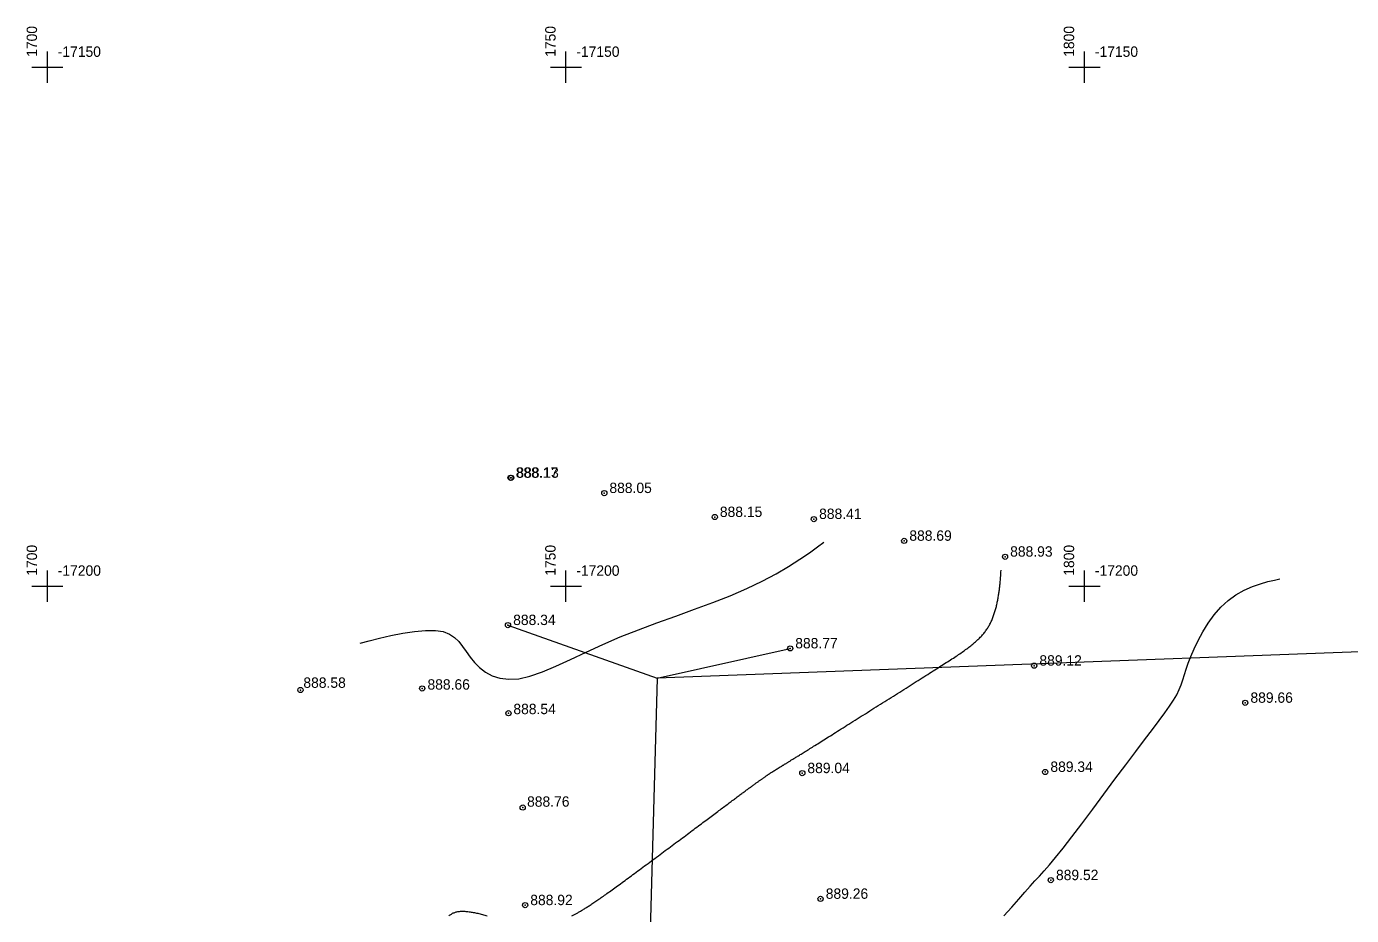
# Model space of a CAD drawing. Header units: millimetres. Extents: x -1114 to 5336, y -18321 to -16715.
# Drawn here: x -1114.4 to -986.6, y -17730.6 to -17645 of the extents above; entities that cross this region are included whole.
import ezdxf

# ---------------------------------------------------------------- set-up
doc = ezdxf.new("R2010")
doc.units = ezdxf.units.MM
doc.header["$PDMODE"] = 32
doc.header["$PDSIZE"] = 0.5
doc.linetypes.add('CONTI', pattern=[0])
for name, color, linetype in [('GORIZDEFAULT', 32, 'CONTI'), ('NAD_MDEFAULT', 7, 'CONTI'), ('PI_DTDEFAULT', 3, 'CONTI'), ('PI_OTDEFAULT', 172, 'CONTI'), ('PI_TTDEFAULT', 5, 'CONTI'), ('SETKR', 7, 'CONTI')]:
    doc.layers.add(name, color=color, linetype=linetype)
doc.styles.add('1 Цифры отметки', font='', dxfattribs={"height": 1})
doc.styles.get('1 Цифры отметки').set_extended_font_data('Kyrghyz Letterica')

# ---------------------------------------------------------------- blocks, each defined once
blk = doc.blocks.new('BL_333')
at = {"color": 0}
for p, q in [((0, -1.5), (0, 1.5)), ((-1.5, 0), (1.5, 0))]:
    blk.add_line(p, q, dxfattribs=at)

msp = doc.modelspace()

# ---------------------------------------------------------------- linework, layer by layer
for points, elevation in [([(-1067.938549776085, -17702.67104579571), (-1053.568747573863, -17707.79056511393)], 888.34), ([(-1053.568747573863, -17707.79056511393), (-1040.728549776085, -17704.91104579571)], 889.2086144596)]:
    msp.add_lwpolyline(points, dxfattribs=dict(elevation=elevation))
at = {"color": 242, "true_color": 0xcd2027, "extrusion": (-0.01325716974884626, 0.01768293051550256, 0.999755750880501), "elevation": 589.8331356211519}
msp.add_lwpolyline([(11816.23120442711, 13994.96296030176), (11803.7132254632, 13998.75885966596), (11779.60471839021, 14006.06942209178), (11743.85568373051, 14013.71036732785), (11708.10664907081, 14021.35131256394), (11381.79729851056, 13610.22881136304), (11465.06582467756, 13552.52405538412), (11816.23113084898, 13994.96298261328)], dxfattribs=at)
at = {"color": 1, "extrusion": (-0.01325716974884626, 0.01768293051550256, 0.999755750880501), "elevation": 589.833135621152}
msp.add_lwpolyline([(11816.23113084898, 13994.96298261328), (11791.19532007743, 14002.55473671864), (11779.60471839021, 14006.06942209178), (11708.10664907081, 14021.35131256394), (11381.79729851056, 13610.22881136304), (11465.06582467756, 13552.52405538412)], dxfattribs=at)
at = {"layer": 'GORIZDEFAULT', "color": 32}
for points in [[(-1082.178549776085, -17704.41104579571, 888.5), (-1081.328549776084, -17704.19104579571, 888.5), (-1080.328549776084, -17703.94104579571, 888.5), (-1079.218549776085, -17703.68104579571, 888.5), (-1078.068549776085, -17703.45104579571, 888.5), (-1076.938549776085, -17703.27104579571, 888.5), (-1075.878549776085, -17703.17104579571, 888.5), (-1074.938549776085, -17703.17104579571, 888.5), (-1074.178549776085, -17703.29104579572, 888.5), (-1073.578549776084, -17703.53104579571, 888.5), (-1073.088549776085, -17703.85104579571, 888.5), (-1072.678549776085, -17704.26104579571, 888.5), (-1072.318549776085, -17704.72104579572, 888.5), (-1071.968549776085, -17705.22104579572, 888.5), (-1071.598549776085, -17705.74104579572, 888.5), (-1071.178549776085, -17706.26104579571, 888.5), (-1070.688549776085, -17706.75104579571, 888.5), (-1070.118549776085, -17707.19104579571, 888.5), (-1069.468549776085, -17707.55104579571, 888.5), (-1068.718549776085, -17707.79104579572, 888.5), (-1067.868549776085, -17707.89104579571, 888.5), (-1066.898549776085, -17707.83104579571, 888.5), (-1065.818549776085, -17707.58104579571, 888.5), (-1064.618549776085, -17707.16104579571, 888.5), (-1063.308549776085, -17706.62104579571, 888.5), (-1061.898549776085, -17705.98104579571, 888.5), (-1060.388549776085, -17705.28104579571, 888.5), (-1058.798549776085, -17704.54104579572, 888.5), (-1057.118549776085, -17703.81104579572, 888.5), (-1055.368549776085, -17703.12104579571, 888.5), (-1053.578549776084, -17702.44104579571, 888.5), (-1051.768549776085, -17701.79104579572, 888.5), (-1049.958549776085, -17701.14104579571, 888.5), (-1048.198549776085, -17700.49104579572, 888.5), (-1046.508549776085, -17699.83104579571, 888.5), (-1044.908549776084, -17699.15104579572, 888.5), (-1043.438549776085, -17698.44104579571, 888.5), (-1042.088549776085, -17697.72104579572, 888.5), (-1040.878549776085, -17697.01104579571, 888.5), (-1039.808549776085, -17696.32104579571, 888.5), (-1038.878549776085, -17695.70104579571, 888.5), (-1038.098549776085, -17695.14104579571, 888.5), (-1037.468549776085, -17694.68104579571, 888.5)], [(-1082.178549776085, -17704.41104579571, 888.5), (-1081.328549776084, -17704.19104579571, 888.5), (-1080.328549776084, -17703.94104579571, 888.5), (-1079.218549776085, -17703.68104579571, 888.5), (-1078.068549776085, -17703.45104579571, 888.5), (-1076.938549776085, -17703.27104579571, 888.5), (-1075.878549776085, -17703.17104579571, 888.5), (-1074.938549776085, -17703.17104579571, 888.5), (-1074.178549776085, -17703.29104579572, 888.5), (-1073.578549776084, -17703.53104579571, 888.5), (-1073.088549776085, -17703.85104579571, 888.5), (-1072.678549776085, -17704.26104579571, 888.5), (-1072.318549776085, -17704.72104579572, 888.5), (-1071.968549776085, -17705.22104579572, 888.5), (-1071.598549776085, -17705.74104579572, 888.5), (-1071.178549776085, -17706.26104579571, 888.5), (-1070.688549776085, -17706.75104579571, 888.5), (-1070.118549776085, -17707.19104579571, 888.5), (-1069.468549776085, -17707.55104579571, 888.5), (-1068.718549776085, -17707.79104579572, 888.5), (-1067.868549776085, -17707.89104579571, 888.5), (-1066.898549776085, -17707.83104579571, 888.5), (-1065.818549776085, -17707.58104579571, 888.5), (-1064.618549776085, -17707.16104579571, 888.5), (-1063.308549776085, -17706.62104579571, 888.5), (-1061.898549776085, -17705.98104579571, 888.5), (-1060.388549776085, -17705.28104579571, 888.5), (-1058.798549776085, -17704.54104579572, 888.5), (-1057.118549776085, -17703.81104579572, 888.5), (-1055.368549776085, -17703.12104579571, 888.5), (-1053.578549776084, -17702.44104579571, 888.5), (-1051.768549776085, -17701.79104579572, 888.5), (-1049.958549776085, -17701.14104579571, 888.5), (-1048.198549776085, -17700.49104579572, 888.5), (-1046.508549776085, -17699.83104579571, 888.5), (-1044.908549776084, -17699.15104579572, 888.5), (-1043.438549776085, -17698.44104579571, 888.5), (-1042.088549776085, -17697.72104579572, 888.5), (-1040.878549776085, -17697.01104579571, 888.5), (-1039.808549776085, -17696.32104579571, 888.5), (-1038.878549776085, -17695.70104579571, 888.5), (-1038.098549776085, -17695.14104579571, 888.5), (-1037.468549776085, -17694.68104579571, 888.5)], [(-1061.76732907296, -17730.67499761863, 889), (-1061.706440401085, -17730.64495204571, 889), (-1061.64520016671, -17730.6142033478, 889), (-1061.583549776085, -17730.58271246238, 889), (-1061.52143063546, -17730.55044358217, 889), (-1061.458784151085, -17730.51737392071, 889), (-1061.39555172921, -17730.48348394675, 889), (-1061.331674776085, -17730.44875412905, 889), (-1061.26709469796, -17730.41316493634, 889), (-1061.201752901085, -17730.37669683738, 889), (-1061.13559079171, -17730.33933030093, 889), (-1061.068549776085, -17730.30104579571, 889), (-1061.000574515668, -17730.2618205353, 889), (-1060.931622692751, -17730.22161871238, 889), (-1060.861655244835, -17730.18040126446, 889), (-1060.790633109418, -17730.13812912905, 889), (-1060.718517224002, -17730.09476324363, 889), (-1060.645268526085, -17730.05026454571, 889), (-1060.570847953169, -17730.0045939728, 889), (-1060.495216442751, -17729.95771246238, 889), (-1060.418328421918, -17729.90957769676, 889), (-1060.340112276085, -17729.86013433738, 889), (-1060.260489880252, -17729.80932379051, 889), (-1060.179383109418, -17729.75708746238, 889), (-1060.096713838585, -17729.70336675926, 889), (-1060.012403942752, -17729.64810308738, 889), (-1059.926375296918, -17729.59123785301, 889), (-1059.838549776085, -17729.53271246238, 889), (-1059.748855765668, -17729.47247808738, 889), (-1059.657247692751, -17729.41052496238, 889), (-1059.563686494835, -17729.34685308738, 889), (-1059.468133109418, -17729.28146246238, 889), (-1059.370548474001, -17729.21435308738, 889), (-1059.270893526085, -17729.14552496238, 889), (-1059.169129203168, -17729.07497808738, 889), (-1059.065216442751, -17729.00271246238, 889), (-1058.959116182335, -17728.92871832176, 889), (-1058.850789359418, -17728.85294683738, 889), (-1058.740196911502, -17728.7753394155, 889), (-1058.627299776084, -17728.69583746238, 889), (-1058.512058890668, -17728.61438238426, 889), (-1058.394435192751, -17728.53091558738, 889), (-1058.274389619834, -17728.44537847801, 889), (-1058.151883109418, -17728.35771246238, 889), (-1058.026889619835, -17728.26788173322, 889), (-1057.899435192751, -17728.17594162905, 889), (-1057.769558890668, -17728.08197027488, 889), (-1057.637299776085, -17727.98604579571, 889), (-1057.502696911502, -17727.88824631655, 889), (-1057.365789359418, -17727.78864996238, 889), (-1057.226616182335, -17727.68733485821, 889), (-1057.085216442752, -17727.58437912905, 889), (-1056.941642224001, -17727.47985438946, 889), (-1056.795997692751, -17727.37380621238, 889), (-1056.648400036501, -17727.2662736603, 889), (-1056.498966442751, -17727.15729579571, 889), (-1056.347814099001, -17727.04691168113, 889), (-1056.195060192751, -17726.93516037905, 889), (-1056.040821911502, -17726.82208095197, 889), (-1055.885216442752, -17726.70771246238, 889), (-1055.728351208377, -17726.59210373842, 889), (-1055.570294567751, -17726.47534267071, 889), (-1055.411105114626, -17726.3575269155, 889), (-1055.250841442751, -17726.23875412905, 889), (-1055.089562145877, -17726.11912196759, 889), (-1054.927325817752, -17725.99872808738, 889), (-1054.764191052126, -17725.87767014467, 889), (-1054.600216442752, -17725.75604579571, 889), (-1054.435467093793, -17725.63394293113, 889), (-1054.270034151084, -17725.51141037904, 889), (-1054.104015270877, -17725.38848720196, 889), (-1053.937508109419, -17725.26521246238, 889), (-1053.77061032296, -17725.1416252228, 889), (-1053.603419567751, -17725.01776454571, 889), (-1053.436033500043, -17724.89366949363, 889), (-1053.268549776085, -17724.76937912905, 889), (-1053.101062796918, -17724.64494228009, 889), (-1052.933653942751, -17724.52044683738, 889), (-1052.766401338585, -17724.39599045717, 889), (-1052.599383109418, -17724.27167079572, 889), (-1052.432677380251, -17724.14758550926, 889), (-1052.266362276085, -17724.02383225405, 889), (-1052.100515921918, -17723.90050868634, 889), (-1051.935216442752, -17723.77771246238, 889), (-1051.770545218793, -17723.65552821759, 889), (-1051.606596651085, -17723.53398850405, 889), (-1051.443468395876, -17723.41311285301, 889), (-1051.281258109419, -17723.29292079572, 889), (-1051.12006344796, -17723.17343186342, 889), (-1050.959982067751, -17723.05466558738, 889), (-1050.801111625044, -17722.93664149884, 889), (-1050.643549776085, -17722.81937912905, 889), (-1050.487384411502, -17722.70290777488, 889), (-1050.332664359418, -17722.58729579571, 889), (-1050.179428682335, -17722.47262131655, 889), (-1050.027716442752, -17722.35896246238, 889), (-1049.877566703169, -17722.24639735822, 889), (-1049.729018526084, -17722.13500412905, 889), (-1049.582110974002, -17722.02486089988, 889), (-1049.436883109418, -17721.91604579572, 889), (-1049.293373994835, -17721.80862392072, 889), (-1049.151622692752, -17721.70260829572, 889), (-1049.011668265668, -17721.59799892072, 889), (-1048.873549776084, -17721.49479579572, 889), (-1048.737306286502, -17721.39299892071, 889), (-1048.602976859418, -17721.29260829572, 889), (-1048.470600557334, -17721.19362392072, 889), (-1048.340216442752, -17721.09604579572, 889), (-1048.211850557335, -17720.99987392071, 889), (-1048.085476859418, -17720.90510829571, 889), (-1047.961056286502, -17720.81174892071, 889), (-1047.838549776085, -17720.71979579571, 889), (-1047.717918265668, -17720.62924892072, 889), (-1047.599122692752, -17720.54010829571, 889), (-1047.482123994835, -17720.45237392071, 889), (-1047.366883109418, -17720.36604579571, 889), (-1047.253364229209, -17720.28112066551, 889), (-1047.141544567751, -17720.19758225404, 889), (-1047.031404593793, -17720.11541103009, 889), (-1046.922924776085, -17720.03458746238, 889), (-1046.816085583377, -17719.95509201967, 889), (-1046.710867484418, -17719.87690517071, 889), (-1046.60725094796, -17719.80000738426, 889), (-1046.505216442752, -17719.72437912905, 889), (-1046.404747692752, -17719.64999761863, 889), (-1046.305841442752, -17719.57682704572, 889), (-1046.208497692752, -17719.5048283478, 889), (-1046.112716442752, -17719.43396246238, 889), (-1046.018497692752, -17719.36419032696, 889), (-1045.925841442752, -17719.29547287905, 889), (-1045.834747692752, -17719.22777105613, 889), (-1045.745216442751, -17719.16104579572, 889), (-1045.657241182334, -17719.09527105613, 889), (-1045.570789359418, -17719.03047287905, 889), (-1045.485821911501, -17718.96669032696, 889), (-1045.402299776085, -17718.90396246238, 889), (-1045.320183890668, -17718.8423283478, 889), (-1045.239435192751, -17718.78182704572, 889), (-1045.160014619834, -17718.72249761863, 889), (-1045.081883109418, -17718.66437912905, 889), (-1045.005008109418, -17718.60749761863, 889), (-1044.929383109418, -17718.55182704572, 889), (-1044.855008109418, -17718.4973283478, 889), (-1044.781883109418, -17718.44396246238, 889), (-1044.710008109418, -17718.39169032697, 889), (-1044.639383109418, -17718.34047287905, 889), (-1044.570008109418, -17718.29027105613, 889), (-1044.501883109418, -17718.24104579572, 889), (-1044.43500485421, -17718.19276129051, 889), (-1044.369357067751, -17718.14539475405, 889), (-1044.304920218793, -17718.09892665509, 889), (-1044.241674776084, -17718.05333746238, 889), (-1044.179601208377, -17718.00860764468, 889), (-1044.118679984418, -17717.96471767071, 889), (-1044.05889157296, -17717.92164800926, 889), (-1044.000216442751, -17717.87937912905, 889), (-1043.942635062544, -17717.83789475405, 889), (-1043.886127901084, -17717.79719162905, 889), (-1043.830675427126, -17717.75726975405, 889), (-1043.776258109418, -17717.71812912905, 889), (-1043.72285641671, -17717.67976975405, 889), (-1043.670450817752, -17717.64219162905, 889), (-1043.619021781293, -17717.60539475405, 889), (-1043.568549776085, -17717.56937912905, 889), (-1043.519015270876, -17717.53414149884, 889), (-1043.470398734418, -17717.49966558738, 889), (-1043.42268063546, -17717.46593186342, 889), (-1043.375841442751, -17717.43292079571, 889), (-1043.329861625043, -17717.40061285301, 889), (-1043.284721651085, -17717.36898850405, 889), (-1043.240401989627, -17717.33802821759, 889), (-1043.196883109418, -17717.30771246238, 889), (-1043.154142224002, -17717.27802170717, 889), (-1043.112143526085, -17717.24893642071, 889), (-1043.070847953169, -17717.22043707176, 889), (-1043.030216442751, -17717.19250412905, 889), (-1042.990209932334, -17717.16511806134, 889), (-1042.950789359418, -17717.13825933738, 889), (-1042.911915661502, -17717.11190842592, 889), (-1042.873549776084, -17717.08604579571, 889), (-1042.835655895877, -17717.0606519155, 889), (-1042.798211234418, -17717.03570725405, 889), (-1042.76119626046, -17717.01119228009, 889), (-1042.724591442751, -17716.98708746238, 889), (-1042.688377250043, -17716.96337326967, 889), (-1042.652534151085, -17716.94003017071, 889), (-1042.617042614626, -17716.91703863426, 889), (-1042.581883109418, -17716.89437912905, 889), (-1042.54703610421, -17716.87203212384, 889), (-1042.512482067752, -17716.84997808738, 889), (-1042.478201468793, -17716.82819748842, 889), (-1042.444174776085, -17716.80667079572, 889), (-1042.410382458377, -17716.78537847801, 889), (-1042.376804984418, -17716.76430100405, 889), (-1042.34342282296, -17716.74341884259, 889), (-1042.310216442752, -17716.72271246238, 889), (-1042.277166312543, -17716.70216233217, 889), (-1042.244252901085, -17716.68174892071, 889), (-1042.211456677127, -17716.66145269676, 889), (-1042.178758109419, -17716.64125412904, 889), (-1042.14613766671, -17716.62113368634, 889), (-1042.113575817752, -17716.60107183738, 889), (-1042.081053031293, -17716.58104905092, 889), (-1042.048549776085, -17716.56104579572, 889), (-1042.016043265668, -17716.54104254051, 889), (-1041.983497692751, -17716.52101975405, 889), (-1041.950873994835, -17716.50095790509, 889), (-1041.918133109418, -17716.48083746238, 889), (-1041.885235974001, -17716.46063889467, 889), (-1041.852143526085, -17716.44034267071, 889), (-1041.818816703169, -17716.41992925926, 889), (-1041.785216442751, -17716.39937912905, 889), (-1041.751303682335, -17716.37866949364, 889), (-1041.717039359418, -17716.35776454572, 889), (-1041.682384411502, -17716.3366252228, 889), (-1041.647299776085, -17716.31521246238, 889), (-1041.611746390668, -17716.29348720197, 889), (-1041.575685192752, -17716.27141037905, 889), (-1041.539077119835, -17716.24894293114, 889), (-1041.501883109418, -17716.22604579571, 889), (-1041.464057588585, -17716.2026799103, 889), (-1041.425528942751, -17716.17880621238, 889), (-1041.386219046918, -17716.15438563946, 889), (-1041.346049776085, -17716.12937912905, 889), (-1041.304943005252, -17716.10374761863, 889), (-1041.262820609418, -17716.07745204572, 889), (-1041.219604463585, -17716.0504533478, 889), (-1041.175216442752, -17716.02271246238, 889), (-1041.129578421918, -17715.99419032696, 889), (-1041.082612276085, -17715.96484787904, 889), (-1041.034239880251, -17715.93464605613, 889), (-1040.984383109419, -17715.90354579571, 889), (-1040.932963838585, -17715.8715080353, 889), (-1040.879903942751, -17715.83849371238, 889), (-1040.825125296918, -17715.80446376446, 889), (-1040.768549776085, -17715.76937912905, 889), (-1040.71010251046, -17715.73320074363, 889), (-1040.649721651085, -17715.69588954571, 889), (-1040.58734860421, -17715.65740647279, 889), (-1040.522924776085, -17715.61771246238, 889), (-1040.45639157296, -17715.57676845196, 889), (-1040.387690401085, -17715.53453537904, 889), (-1040.31676266671, -17715.49097418113, 889), (-1040.243549776085, -17715.44604579571, 889), (-1040.16799313546, -17715.39970790509, 889), (-1040.090034151085, -17715.35190517071, 889), (-1040.00961422921, -17715.30257899884, 889), (-1039.926674776085, -17715.25167079571, 889), (-1039.84115719796, -17715.19912196759, 889), (-1039.753002901085, -17715.14487392072, 889), (-1039.66215329171, -17715.08886806134, 889), (-1039.568549776085, -17715.03104579571, 889), (-1039.472130505252, -17714.9713517853, 889), (-1039.372820609418, -17714.90974371238, 889), (-1039.270541963585, -17714.84618251447, 889), (-1039.165216442751, -17714.78062912905, 889), (-1039.056765921918, -17714.71304449363, 889), (-1038.945112276085, -17714.64338954572, 889), (-1038.830177380251, -17714.5716252228, 889), (-1038.711883109419, -17714.49771246238, 889), (-1038.59016110421, -17714.42161545717, 889), (-1038.464982067751, -17714.34331142071, 889), (-1038.336326468793, -17714.26278082175, 889), (-1038.204174776085, -17714.18000412905, 889), (-1038.068507458376, -17714.09496181134, 889), (-1037.929304984418, -17714.00763433738, 889), (-1037.78654782296, -17713.91800217592, 889), (-1037.640216442752, -17713.82604579571, 889), (-1037.490307588585, -17713.73175868634, 889), (-1037.336883109419, -17713.63518642071, 889), (-1037.180021130252, -17713.53638759259, 889), (-1037.019799776085, -17713.43542079571, 889), (-1036.856297171918, -17713.33234462384, 889), (-1036.689591442751, -17713.22721767072, 889), (-1036.519760713585, -17713.12009853009, 889), (-1036.346883109419, -17713.01104579572, 889), (-1036.171046520877, -17712.90012457176, 889), (-1035.992377901085, -17712.78742600405, 889), (-1035.811013968793, -17712.67304774884, 889), (-1035.627091442751, -17712.55708746238, 889), (-1035.44074704171, -17712.43964280092, 889), (-1035.252117484419, -17712.32081142072, 889), (-1035.061339489626, -17712.20069097801, 889), (-1034.868549776085, -17712.07937912905, 889), (-1034.673881807335, -17711.95696376446, 889), (-1034.477456026085, -17711.83349371238, 889), (-1034.279389619835, -17711.7090080353, 889), (-1034.079799776085, -17711.58354579571, 889), (-1033.878803682335, -17711.45714605613, 889), (-1033.676518526085, -17711.32984787905, 889), (-1033.473061494835, -17711.20169032696, 889), (-1033.268549776085, -17711.07271246238, 889), (-1033.063103812543, -17710.94296962384, 889), (-1032.856857067752, -17710.81258225405, 889), (-1032.64994626046, -17710.68168707176, 889), (-1032.442508109419, -17710.55042079571, 889), (-1032.234679333376, -17710.41892014467, 889), (-1032.026596651085, -17710.28732183738, 889), (-1031.818396781293, -17710.15576259259, 889), (-1031.610216442751, -17710.02437912904, 889), (-1031.402189099002, -17709.89329188946, 889), (-1031.194435192751, -17709.76255621238, 889), (-1030.987071911502, -17709.6322111603, 889), (-1030.780216442751, -17709.50229579571, 889), (-1030.573985974002, -17709.37284918113, 889), (-1030.368497692752, -17709.24391037905, 889), (-1030.163868786502, -17709.11551845196, 889), (-1029.960216442752, -17708.98771246238, 889), (-1029.757664359418, -17708.86053798321, 889), (-1029.556362276085, -17708.73406662904, 889), (-1029.356466442751, -17708.60837652488, 889), (-1029.158133109418, -17708.48354579571, 889), (-1028.961518526085, -17708.35965256655, 889), (-1028.766778942751, -17708.23677496238, 889), (-1028.574070609418, -17708.11499110821, 889), (-1028.383549776085, -17707.99437912905, 889), (-1028.19535641671, -17707.87502040509, 889), (-1028.009565401085, -17707.75700933738, 889), (-1027.826235322959, -17707.64044358217, 889), (-1027.645424776085, -17707.52542079572, 889), (-1027.46719235421, -17707.41203863426, 889), (-1027.291596651085, -17707.30039475405, 889), (-1027.11869626046, -17707.19058681134, 889), (-1026.948549776084, -17707.08271246238, 889), (-1026.781206026085, -17706.97684006655, 889), (-1026.616674776084, -17706.87292079572, 889), (-1026.454956026085, -17706.77087652488, 889), (-1026.296049776085, -17706.67062912905, 889), (-1026.139956026084, -17706.57210048322, 889), (-1025.986674776084, -17706.47521246238, 889), (-1025.836206026084, -17706.37988694155, 889), (-1025.688549776085, -17706.28604579571, 889), (-1025.543706026085, -17706.1936206655, 889), (-1025.401674776084, -17706.10258225405, 889), (-1025.262456026085, -17706.01291103009, 889), (-1025.126049776085, -17705.92458746238, 889), (-1024.992456026085, -17705.83759201967, 889), (-1024.861674776084, -17705.75190517071, 889), (-1024.733706026084, -17705.66750738425, 889), (-1024.608549776085, -17705.58437912905, 889), (-1024.48619626046, -17705.5024845978, 889), (-1024.366596651084, -17705.42172287905, 889), (-1024.249692354209, -17705.3419767853, 889), (-1024.135424776085, -17705.26312912905, 889), (-1024.02373532296, -17705.1850627228, 889), (-1023.914565401084, -17705.10766037905, 889), (-1023.80785641671, -17705.0308049103, 889), (-1023.703549776084, -17704.95437912905, 889), (-1023.601590140668, -17704.87828537905, 889), (-1023.501935192751, -17704.80250412905, 889), (-1023.404545869835, -17704.72703537905, 889), (-1023.309383109418, -17704.65187912905, 889), (-1023.216407849001, -17704.57703537905, 889), (-1023.125581026085, -17704.50250412905, 889), (-1023.036863578168, -17704.42828537905, 889), (-1022.950216442751, -17704.35437912905, 889), (-1022.865603812544, -17704.280769103, 889), (-1022.783002901085, -17704.20737392071, 889), (-1022.702394177127, -17704.13409592592, 889), (-1022.623758109418, -17704.06083746238, 889), (-1022.54707516671, -17703.98750087384, 889), (-1022.472325817752, -17703.91398850405, 889), (-1022.399490531293, -17703.84020269676, 889), (-1022.328549776085, -17703.76604579571, 889), (-1022.259480765669, -17703.6914299103, 889), (-1022.192247692752, -17703.61630621238, 889), (-1022.126811494835, -17703.54063563946, 889), (-1022.063133109418, -17703.46437912905, 889), (-1022.001173474002, -17703.38749761863, 889), (-1021.940893526085, -17703.30995204571, 889), (-1021.882254203168, -17703.2317033478, 889), (-1021.825216442751, -17703.15271246238, 889), (-1021.769744437543, -17703.07293707176, 889), (-1021.715815401085, -17702.99232183738, 889), (-1021.663409802126, -17702.9108081655, 889), (-1021.612508109418, -17702.82833746238, 889), (-1021.563090791709, -17702.74485113426, 889), (-1021.515138317752, -17702.66029058738, 889), (-1021.468631156293, -17702.57459722801, 889), (-1021.423549776085, -17702.48771246238, 889), (-1021.379871390668, -17702.39959722801, 889), (-1021.337560192752, -17702.31029058738, 889), (-1021.296577119835, -17702.21985113425, 889), (-1021.256883109419, -17702.12833746238, 889), (-1021.218439099001, -17702.0358081655, 889), (-1021.181206026085, -17701.94232183738, 889), (-1021.145144828169, -17701.84793707175, 889), (-1021.110216442751, -17701.75271246238, 889), (-1021.076388317751, -17701.656706603, 889), (-1021.043653942751, -17701.55997808738, 889), (-1021.012013317752, -17701.46258550926, 889), (-1020.981466442751, -17701.36458746238, 889), (-1020.952013317751, -17701.2660425405, 889), (-1020.923653942751, -17701.16700933738, 889), (-1020.896388317751, -17701.06754644675, 889), (-1020.870216442751, -17700.96771246238, 889), (-1020.845131807335, -17700.86756597801, 889), (-1020.821101859418, -17700.76716558738, 889), (-1020.798087536502, -17700.66656988426, 889), (-1020.776049776085, -17700.56583746238, 889), (-1020.754949515668, -17700.46502691551, 889), (-1020.734747692752, -17700.36419683738, 889), (-1020.715405244835, -17700.26340582176, 889), (-1020.696883109418, -17700.16271246238, 889), (-1020.679142224001, -17700.06217860821, 889), (-1020.662143526085, -17699.96187912904, 889), (-1020.645847953168, -17699.86189214988, 889), (-1020.630216442752, -17699.76229579571, 889), (-1020.615209932334, -17699.66316819155, 889), (-1020.600789359418, -17699.56458746238, 889), (-1020.586915661501, -17699.46663173321, 889), (-1020.573549776084, -17699.36937912905, 889), (-1020.560654268272, -17699.27279058738, 889), (-1020.548198213584, -17699.17635829571, 889), (-1020.536152315147, -17699.07945725405, 889), (-1020.524487276085, -17698.98146246238, 889), (-1020.513173799523, -17698.88174892071, 889), (-1020.502182588585, -17698.77969162905, 889), (-1020.491484346398, -17698.67466558738, 889), (-1020.481049776085, -17698.56604579572, 889), (-1020.470839815147, -17698.45295009259, 889), (-1020.460776338585, -17698.33346767071, 889), (-1020.450771455772, -17698.20543056134, 889), (-1020.440737276085, -17698.06667079572, 889), (-1020.430585908897, -17697.91502040509, 889), (-1020.420229463584, -17697.74831142072, 889), (-1020.409580049522, -17697.56437587384, 889), (-1020.398549776084, -17697.36104579572, 889)], [(-1020.138549776085, -17730.68104579571, 889.5), (-1019.358549776085, -17729.84104579571, 889.5), (-1018.678549776085, -17729.06104579572, 889.5), (-1018.098549776085, -17728.39104579571, 889.5), (-1017.598549776085, -17727.82104579571, 889.5), (-1017.138549776085, -17727.32104579571, 889.5), (-1016.698549776085, -17726.85104579571, 889.5), (-1016.238549776085, -17726.35104579571, 889.5), (-1015.728549776085, -17725.77104579571, 889.5), (-1015.138549776085, -17725.06104579572, 889.5), (-1014.418549776085, -17724.17104579571, 889.5), (-1013.568549776085, -17723.07104579571, 889.5), (-1012.608549776085, -17721.80104579571, 889.5), (-1011.558549776085, -17720.41104579571, 889.5), (-1010.478549776085, -17718.97104579572, 889.5), (-1009.408549776084, -17717.52104579571, 889.5), (-1008.368549776085, -17716.12104579571, 889.5), (-1007.398549776085, -17714.84104579571, 889.5), (-1006.548549776085, -17713.71104579571, 889.5), (-1005.798549776085, -17712.73104579571, 889.5), (-1005.148549776085, -17711.87104579571, 889.5), (-1004.598549776085, -17711.13104579572, 889.5), (-1004.138549776085, -17710.48104579571, 889.5), (-1003.758549776085, -17709.90104579572, 889.5), (-1003.448549776085, -17709.37104579571, 889.5), (-1003.208549776085, -17708.88104579572, 889.5), (-1003.018549776085, -17708.41104579571, 889.5), (-1002.858549776085, -17707.94104579571, 889.5), (-1002.698549776085, -17707.44104579571, 889.5), (-1002.538549776085, -17706.91104579571, 889.5), (-1002.338549776085, -17706.33104579571, 889.5), (-1002.088549776085, -17705.68104579571, 889.5), (-1001.778549776085, -17704.94104579571, 889.5), (-1001.388549776085, -17704.14104579571, 889.5), (-1000.938549776085, -17703.32104579571, 889.5), (-1000.428549776085, -17702.49104579572, 889.5), (-999.8485497760848, -17701.69104579571, 889.5), (-999.2085497760845, -17700.95104579571, 889.5), (-998.4985497760845, -17700.30104579571, 889.5), (-997.7485497760845, -17699.75104579571, 889.5), (-996.9585497760845, -17699.31104579572, 889.5), (-996.1585497760843, -17698.96104579571, 889.5), (-995.3885497760848, -17698.69104579571, 889.5), (-994.6785497760848, -17698.48104579571, 889.5), (-994.0385497760853, -17698.33104579571, 889.5), (-993.5085497760847, -17698.22104579572, 889.5)], [(-1073.618054984418, -17730.67437912905, 889), (-1073.56498532296, -17730.62907964988, 889), (-1073.510216442752, -17730.58604579571, 889), (-1073.453719046918, -17730.54534918113, 889), (-1073.395424776085, -17730.50703537905, 889), (-1073.335255505252, -17730.47114345196, 889), (-1073.273133109418, -17730.43771246238, 889), (-1073.208979463585, -17730.4067814728, 889), (-1073.142716442751, -17730.37838954571, 889), (-1073.074265921919, -17730.35257574363, 889), (-1073.003549776085, -17730.32937912905, 889), (-1072.93051266671, -17730.30882899884, 889), (-1072.855190401085, -17730.29091558738, 889), (-1072.77764157296, -17730.27561936342, 889), (-1072.697924776085, -17730.26292079571, 889), (-1072.61609860421, -17730.25280035301, 889), (-1072.532221651085, -17730.24523850405, 889), (-1072.44635251046, -17730.24021571759, 889), (-1072.358549776085, -17730.23771246238, 889), (-1072.268875296918, -17730.23769293113, 889), (-1072.177403942751, -17730.24005621238, 889), (-1072.084213838585, -17730.24468511863, 889), (-1071.989383109418, -17730.25146246238, 889), (-1071.892989880252, -17730.26027105613, 889), (-1071.795112276085, -17730.27099371238, 889), (-1071.695828421918, -17730.28351324363, 889), (-1071.595216442752, -17730.29771246238, 889), (-1071.493344697959, -17730.31348720197, 889), (-1071.390242484418, -17730.33078537905, 889), (-1071.285929333377, -17730.34956793113, 889), (-1071.180424776085, -17730.36979579572, 889), (-1071.073748343793, -17730.3914299103, 889), (-1070.965919567751, -17730.41443121238, 889), (-1070.85695797921, -17730.43876063946, 889), (-1070.746883109418, -17730.46437912905, 889), (-1070.635730765668, -17730.4912345978, 889), (-1070.523601859418, -17730.51922287905, 889), (-1070.410613578169, -17730.5482267853, 889), (-1070.296883109418, -17730.57812912905, 889), (-1070.182527640668, -17730.6088127228, 889), (-1070.067664359418, -17730.64016037905, 889), (-1069.952410453168, -17730.6720549103, 889)]]:
    msp.add_polyline3d(points, dxfattribs=at)
at = {"layer": 'PI_DTDEFAULT', "color": 18, "true_color": 0x000000}
for p in [(-1040.728549776085, -17704.91104579571, 888.768), (-996.8485497760848, -17710.15104579572, 889.659), (-1039.558549776085, -17716.93104579571, 889.039), (-1037.798549776085, -17729.05104579571, 889.265)]:
    msp.add_point(p, dxfattribs=at)
at = {"layer": 'PI_TTDEFAULT', "color": 18, "true_color": 0x000000}
for p in [(-1067.688549776085, -17688.47104579572, 888.17), (-1067.628549776085, -17688.47104579572, 888.13), (-1058.648549776085, -17689.95104579571, 888.05), (-1047.998549776084, -17692.25104579571, 888.15), (-1038.438549776085, -17692.45104579571, 888.41), (-1029.728549776085, -17694.55104579571, 888.69), (-1020.008549776085, -17696.08104579571, 888.93), (-1067.938549776085, -17702.67104579571, 888.34), (-1017.198549776085, -17706.58104579571, 889.12), (-1076.208549776085, -17708.77104579571, 888.66), (-1087.948549776085, -17708.92104579571, 888.58), (-1067.888549776085, -17711.16104579571, 888.54), (-1016.138549776085, -17716.82104579571, 889.34), (-1066.518549776085, -17720.25104579571, 888.76), (-1015.598549776085, -17727.24104579572, 889.52), (-1066.288549776085, -17729.65104579572, 888.92)]:
    msp.add_point(p, dxfattribs=at)

# ---------------------------------------------------------------- block references
at = {"layer": 'SETKR', "color": 18, "true_color": 0x000000}
for p in [(-1112.348549776085, -17648.91104579571), (-1062.348549776085, -17648.91104579571), (-1012.348549776085, -17648.91104579571), (-1112.348549776085, -17698.91104579571), (-1062.348549776085, -17698.91104579571), (-1012.348549776085, -17698.91104579571)]:
    msp.add_blockref('BL_333', p, dxfattribs=at)

# ---------------------------------------------------------------- texts
at = {"layer": 'NAD_MDEFAULT', "color": 7, "style": '1 Цифры отметки'}
for s, p in [('1700', (-1113.348549776085, -17647.91104579571)), ('1750', (-1063.348549776085, -17647.91104579571)), ('1750', (-1063.348549776085, -17647.91104579571)), ('1800', (-1013.348549776085, -17647.91104579571)), ('1700', (-1113.348549776085, -17697.91104579571)), ('1750', (-1063.348549776085, -17697.91104579571)), ('1800', (-1013.348549776085, -17697.91104579571))]:
    msp.add_text(s, height=1, rotation=90, dxfattribs=at).set_placement(p)
for s, p in [('-17150', (-1111.348549776085, -17647.91104579571)), ('-17150', (-1061.348549776085, -17647.91104579571)), ('-17150', (-1061.348549776085, -17647.91104579571)), ('-17150', (-1011.348549776085, -17647.91104579571)), ('-17200', (-1111.348549776085, -17697.91104579571)), ('-17200', (-1061.348549776085, -17697.91104579571)), ('-17200', (-1011.348549776085, -17697.91104579571))]:
    msp.add_text(s, height=1, dxfattribs=at).set_placement(p)
at = {"layer": 'PI_OTDEFAULT', "color": 18, "true_color": 0x000000, "style": '1 Цифры отметки'}
for s, p in [('888.17', (-1067.188549776085, -17688.47104579572)), ('888.13', (-1067.128549776085, -17688.47104579572)), ('888.05', (-1058.158549776084, -17689.94104579571)), ('888.15', (-1047.508549776085, -17692.25104579571)), ('888.41', (-1037.938549776085, -17692.44104579571)), ('888.69', (-1029.238549776085, -17694.54104579572)), ('888.93', (-1019.518549776085, -17696.07104579571)), ('888.34', (-1067.438549776085, -17702.66104579571)), ('888.77', (-1040.238549776085, -17704.91104579571)), ('889.12', (-1016.698549776085, -17706.57104579571)), ('888.58', (-1087.666675715702, -17708.71123580535)), ('888.66', (-1075.701420957717, -17708.88505279095)), ('889.66', (-996.3485497760848, -17710.15104579572)), ('888.54', (-1067.41757765477, -17711.24819476029)), ('889.04', (-1039.068549776085, -17716.93104579571)), ('889.34', (-1015.638549776085, -17716.81104579572)), ('888.76', (-1066.098281703964, -17720.16694172372)), ('889.52', (-1015.098549776085, -17727.24104579572)), ('888.92', (-1065.788549776085, -17729.65104579572)), ('889.26', (-1037.298549776085, -17729.04104579572))]:
    msp.add_text(s, height=1, dxfattribs=at).set_placement(p)

doc.saveas('drawing.dxf')
